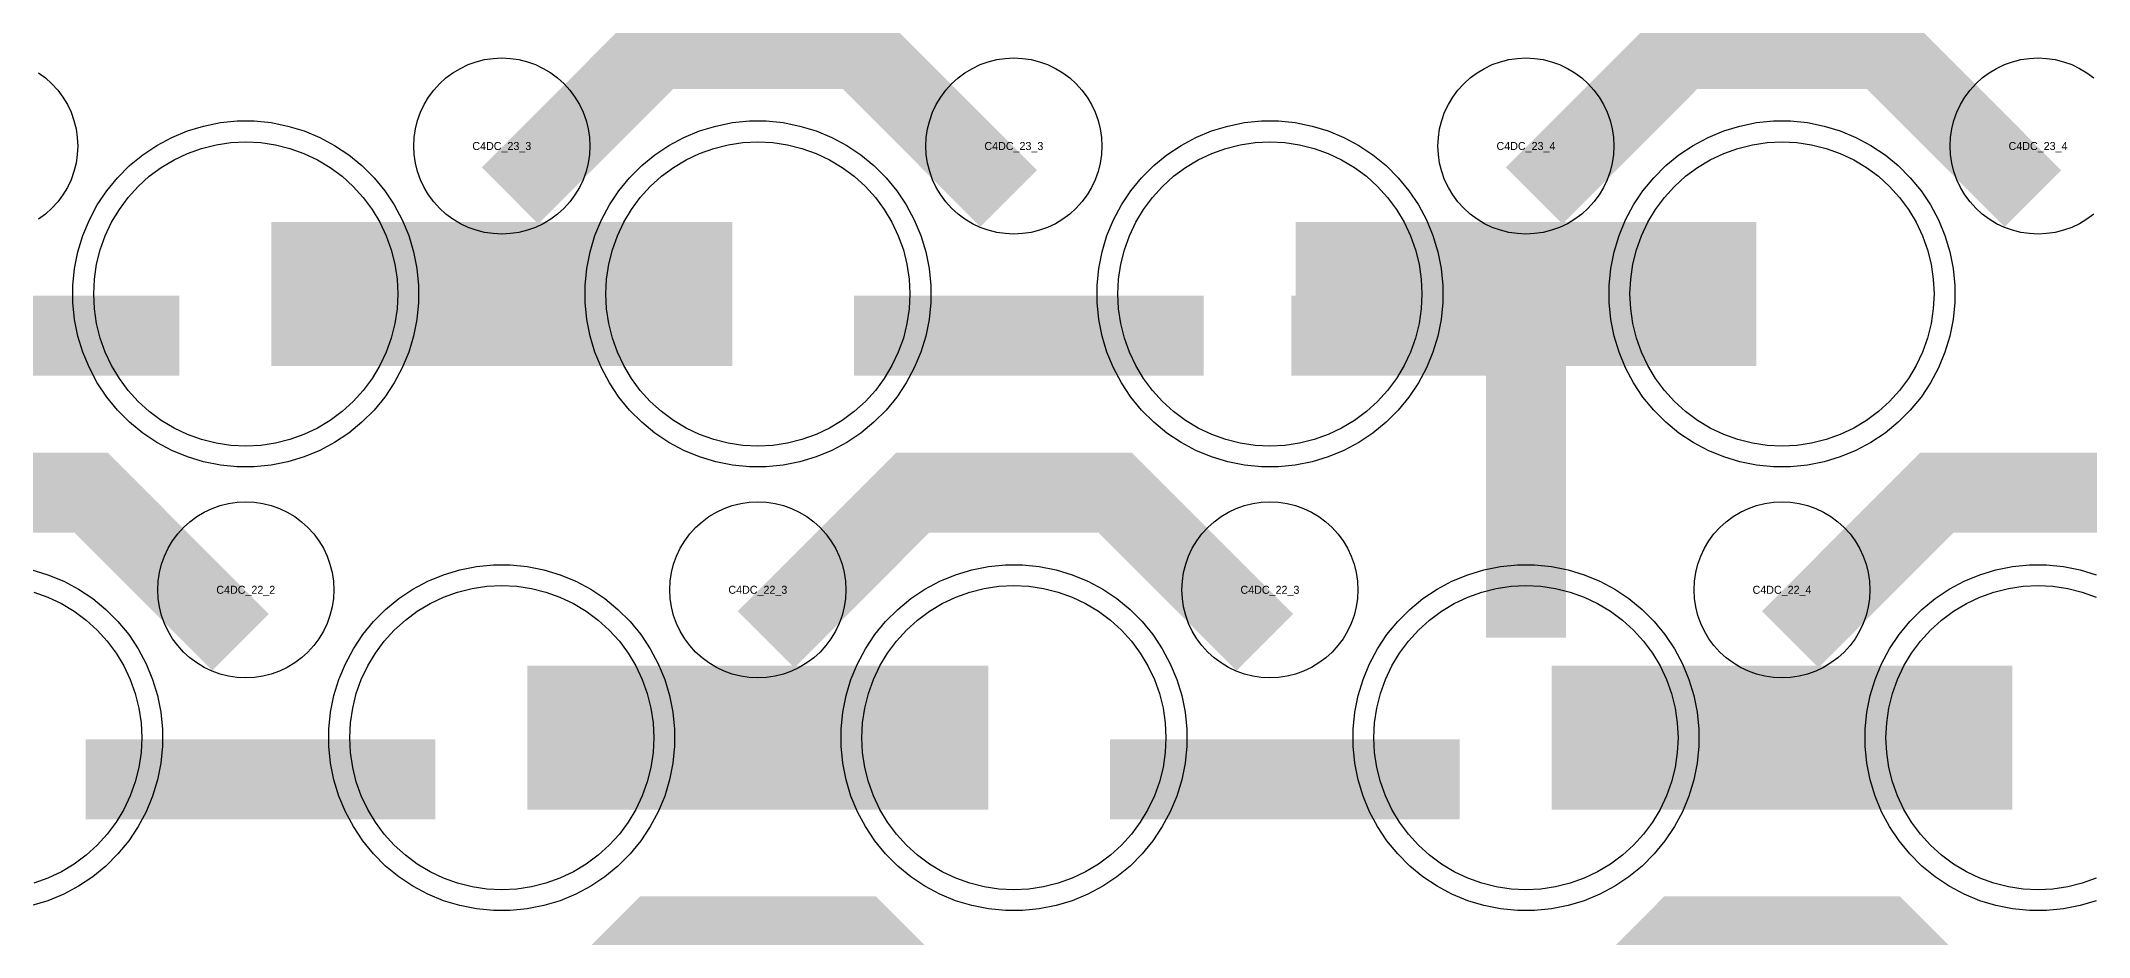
# Model space of a CAD drawing. Extents: x -11880 to 11880, y -14992 to 14992.
# Drawn here: x -11184 to -10544, y -11853 to -11574 of the extents above; entities that cross this region are included whole.
import ezdxf
from ezdxf.enums import TextEntityAlignment as Align

# ---------------------------------------------------------------- set-up
doc = ezdxf.new("R2010")
doc.units = 0
doc.header["$MEASUREMENT"] = 0
for name, color, linetype in [('GDS_775_DT_237', 138, 'CONTINUOUS'), ('RDL1_FS', 34, 'CONTINUOUS'), ('RDL_BS', 160, 'CONTINUOUS')]:
    doc.layers.add(name, color=color, linetype=linetype)

msp = doc.modelspace()

# ---------------------------------------------------------------- linework, layer by layer
at = {"layer": 'RDL1_FS'}
for points in [[(-11120, -11700.099), (-11124.657, -11699.87), (-11129.268, -11699.186), (-11133.791, -11698.054), (-11138.181, -11696.482), (-11142.395, -11694.49), (-11146.395, -11692.092), (-11150.14, -11689.314), (-11153.594, -11686.184), (-11156.724, -11682.73), (-11159.502, -11678.985), (-11161.9, -11674.985), (-11163.892, -11670.771), (-11165.464, -11666.381), (-11166.596, -11661.858), (-11167.28, -11657.247), (-11167.509, -11652.59), (-11167.28, -11647.933), (-11166.596, -11643.322), (-11165.464, -11638.799), (-11163.892, -11634.409), (-11161.9, -11630.195), (-11159.502, -11626.195), (-11156.724, -11622.45), (-11153.594, -11618.996), (-11150.14, -11615.866), (-11146.395, -11613.088), (-11142.395, -11610.69), (-11138.181, -11608.698), (-11133.791, -11607.126), (-11129.268, -11605.994), (-11124.657, -11605.31), (-11120, -11605.081), (-11115.343, -11605.31), (-11110.732, -11605.994), (-11106.209, -11607.126), (-11101.819, -11608.698), (-11097.605, -11610.69), (-11093.605, -11613.088), (-11089.86, -11615.866), (-11086.406, -11618.996), (-11083.276, -11622.45), (-11080.498, -11626.195), (-11078.1, -11630.195), (-11076.108, -11634.409), (-11074.536, -11638.799), (-11073.404, -11643.322), (-11072.72, -11647.933), (-11072.491, -11652.59), (-11072.72, -11657.247), (-11073.404, -11661.858), (-11074.536, -11666.381), (-11076.108, -11670.771), (-11078.1, -11674.985), (-11080.498, -11678.985), (-11083.276, -11682.73), (-11086.406, -11686.184), (-11089.86, -11689.314), (-11093.605, -11692.092), (-11097.605, -11694.49), (-11101.819, -11696.482), (-11106.209, -11698.054), (-11110.732, -11699.186), (-11115.343, -11699.87)], [(-10960, -11700.099), (-10964.657, -11699.87), (-10969.268, -11699.186), (-10973.791, -11698.054), (-10978.181, -11696.482), (-10982.395, -11694.49), (-10986.395, -11692.092), (-10990.14, -11689.314), (-10993.594, -11686.184), (-10996.724, -11682.73), (-10999.502, -11678.985), (-11001.9, -11674.985), (-11003.892, -11670.771), (-11005.464, -11666.381), (-11006.596, -11661.858), (-11007.28, -11657.247), (-11007.509, -11652.59), (-11007.28, -11647.933), (-11006.596, -11643.322), (-11005.464, -11638.799), (-11003.892, -11634.409), (-11001.9, -11630.195), (-10999.502, -11626.195), (-10996.724, -11622.45), (-10993.594, -11618.996), (-10990.14, -11615.866), (-10986.395, -11613.088), (-10982.395, -11610.69), (-10978.181, -11608.698), (-10973.791, -11607.126), (-10969.268, -11605.994), (-10964.657, -11605.31), (-10960, -11605.081), (-10955.343, -11605.31), (-10950.732, -11605.994), (-10946.209, -11607.126), (-10941.819, -11608.698), (-10937.605, -11610.69), (-10933.605, -11613.088), (-10929.86, -11615.866), (-10926.406, -11618.996), (-10923.276, -11622.45), (-10920.498, -11626.195), (-10918.1, -11630.195), (-10916.108, -11634.409), (-10914.536, -11638.799), (-10913.404, -11643.322), (-10912.72, -11647.933), (-10912.491, -11652.59), (-10912.72, -11657.247), (-10913.404, -11661.858), (-10914.536, -11666.381), (-10916.108, -11670.771), (-10918.1, -11674.985), (-10920.498, -11678.985), (-10923.276, -11682.73), (-10926.406, -11686.184), (-10929.86, -11689.314), (-10933.605, -11692.092), (-10937.605, -11694.49), (-10941.819, -11696.482), (-10946.209, -11698.054), (-10950.732, -11699.186), (-10955.343, -11699.87)], [(-10800, -11700.099), (-10804.657, -11699.87), (-10809.268, -11699.186), (-10813.791, -11698.054), (-10818.181, -11696.482), (-10822.395, -11694.49), (-10826.395, -11692.092), (-10830.14, -11689.314), (-10833.594, -11686.184), (-10836.724, -11682.73), (-10839.502, -11678.985), (-10841.9, -11674.985), (-10843.892, -11670.771), (-10845.464, -11666.381), (-10846.596, -11661.858), (-10847.28, -11657.247), (-10847.509, -11652.59), (-10847.28, -11647.933), (-10846.596, -11643.322), (-10845.464, -11638.799), (-10843.892, -11634.409), (-10841.9, -11630.195), (-10839.502, -11626.195), (-10836.724, -11622.45), (-10833.594, -11618.996), (-10830.14, -11615.866), (-10826.395, -11613.088), (-10822.395, -11610.69), (-10818.181, -11608.698), (-10813.791, -11607.126), (-10809.268, -11605.994), (-10804.657, -11605.31), (-10800, -11605.081), (-10795.343, -11605.31), (-10790.732, -11605.994), (-10786.209, -11607.126), (-10781.819, -11608.698), (-10777.605, -11610.69), (-10773.605, -11613.088), (-10769.86, -11615.866), (-10766.406, -11618.996), (-10763.276, -11622.45), (-10760.498, -11626.195), (-10758.1, -11630.195), (-10756.108, -11634.409), (-10754.536, -11638.799), (-10753.404, -11643.322), (-10752.72, -11647.933), (-10752.491, -11652.59), (-10752.72, -11657.247), (-10753.404, -11661.858), (-10754.536, -11666.381), (-10756.108, -11670.771), (-10758.1, -11674.985), (-10760.498, -11678.985), (-10763.276, -11682.73), (-10766.406, -11686.184), (-10769.86, -11689.314), (-10773.605, -11692.092), (-10777.605, -11694.49), (-10781.819, -11696.482), (-10786.209, -11698.054), (-10790.732, -11699.186), (-10795.343, -11699.87)], [(-10640, -11700.099), (-10644.657, -11699.87), (-10649.268, -11699.186), (-10653.791, -11698.054), (-10658.181, -11696.482), (-10662.395, -11694.49), (-10666.395, -11692.092), (-10670.14, -11689.314), (-10673.594, -11686.184), (-10676.724, -11682.73), (-10679.502, -11678.985), (-10681.9, -11674.985), (-10683.892, -11670.771), (-10685.464, -11666.381), (-10686.596, -11661.858), (-10687.28, -11657.247), (-10687.509, -11652.59), (-10687.28, -11647.933), (-10686.596, -11643.322), (-10685.464, -11638.799), (-10683.892, -11634.409), (-10681.9, -11630.195), (-10679.502, -11626.195), (-10676.724, -11622.45), (-10673.594, -11618.996), (-10670.14, -11615.866), (-10666.395, -11613.088), (-10662.395, -11610.69), (-10658.181, -11608.698), (-10653.791, -11607.126), (-10649.268, -11605.994), (-10644.657, -11605.31), (-10640, -11605.081), (-10635.343, -11605.31), (-10630.732, -11605.994), (-10626.209, -11607.126), (-10621.819, -11608.698), (-10617.605, -11610.69), (-10613.605, -11613.088), (-10609.86, -11615.866), (-10606.406, -11618.996), (-10603.276, -11622.45), (-10600.498, -11626.195), (-10598.1, -11630.195), (-10596.108, -11634.409), (-10594.536, -11638.799), (-10593.404, -11643.322), (-10592.72, -11647.933), (-10592.491, -11652.59), (-10592.72, -11657.247), (-10593.404, -11661.858), (-10594.536, -11666.381), (-10596.108, -11670.771), (-10598.1, -11674.985), (-10600.498, -11678.985), (-10603.276, -11682.73), (-10606.406, -11686.184), (-10609.86, -11689.314), (-10613.605, -11692.092), (-10617.605, -11694.49), (-10621.819, -11696.482), (-10626.209, -11698.054), (-10630.732, -11699.186), (-10635.343, -11699.87)], [(-11040, -11838.664), (-11044.657, -11838.435), (-11049.268, -11837.751), (-11053.791, -11836.619), (-11058.181, -11835.047), (-11062.395, -11833.055), (-11066.395, -11830.657), (-11070.14, -11827.879), (-11073.594, -11824.749), (-11076.724, -11821.295), (-11079.502, -11817.55), (-11081.9, -11813.55), (-11083.892, -11809.336), (-11085.464, -11804.946), (-11086.596, -11800.423), (-11087.28, -11795.812), (-11087.509, -11791.155), (-11087.28, -11786.498), (-11086.596, -11781.887), (-11085.464, -11777.364), (-11083.892, -11772.974), (-11081.9, -11768.76), (-11079.502, -11764.76), (-11076.724, -11761.015), (-11073.594, -11757.561), (-11070.14, -11754.431), (-11066.395, -11751.653), (-11062.395, -11749.255), (-11058.181, -11747.263), (-11053.791, -11745.691), (-11049.268, -11744.559), (-11044.657, -11743.875), (-11040, -11743.646), (-11035.343, -11743.875), (-11030.732, -11744.559), (-11026.209, -11745.691), (-11021.819, -11747.263), (-11017.605, -11749.255), (-11013.605, -11751.653), (-11009.86, -11754.431), (-11006.406, -11757.561), (-11003.276, -11761.015), (-11000.498, -11764.76), (-10998.1, -11768.76), (-10996.108, -11772.974), (-10994.536, -11777.364), (-10993.404, -11781.887), (-10992.72, -11786.498), (-10992.491, -11791.155), (-10992.72, -11795.812), (-10993.404, -11800.423), (-10994.536, -11804.946), (-10996.108, -11809.336), (-10998.1, -11813.55), (-11000.498, -11817.55), (-11003.276, -11821.295), (-11006.406, -11824.749), (-11009.86, -11827.879), (-11013.605, -11830.657), (-11017.605, -11833.055), (-11021.819, -11835.047), (-11026.209, -11836.619), (-11030.732, -11837.751), (-11035.343, -11838.435)], [(-10880, -11838.664), (-10884.657, -11838.435), (-10889.268, -11837.751), (-10893.791, -11836.619), (-10898.181, -11835.047), (-10902.395, -11833.055), (-10906.395, -11830.657), (-10910.14, -11827.879), (-10913.594, -11824.749), (-10916.724, -11821.295), (-10919.502, -11817.55), (-10921.9, -11813.55), (-10923.892, -11809.336), (-10925.464, -11804.946), (-10926.596, -11800.423), (-10927.28, -11795.812), (-10927.509, -11791.155), (-10927.28, -11786.498), (-10926.596, -11781.887), (-10925.464, -11777.364), (-10923.892, -11772.974), (-10921.9, -11768.76), (-10919.502, -11764.76), (-10916.724, -11761.015), (-10913.594, -11757.561), (-10910.14, -11754.431), (-10906.395, -11751.653), (-10902.395, -11749.255), (-10898.181, -11747.263), (-10893.791, -11745.691), (-10889.268, -11744.559), (-10884.657, -11743.875), (-10880, -11743.646), (-10875.343, -11743.875), (-10870.732, -11744.559), (-10866.209, -11745.691), (-10861.819, -11747.263), (-10857.605, -11749.255), (-10853.605, -11751.653), (-10849.86, -11754.431), (-10846.406, -11757.561), (-10843.276, -11761.015), (-10840.498, -11764.76), (-10838.1, -11768.76), (-10836.108, -11772.974), (-10834.536, -11777.364), (-10833.404, -11781.887), (-10832.72, -11786.498), (-10832.491, -11791.155), (-10832.72, -11795.812), (-10833.404, -11800.423), (-10834.536, -11804.946), (-10836.108, -11809.336), (-10838.1, -11813.55), (-10840.498, -11817.55), (-10843.276, -11821.295), (-10846.406, -11824.749), (-10849.86, -11827.879), (-10853.605, -11830.657), (-10857.605, -11833.055), (-10861.819, -11835.047), (-10866.209, -11836.619), (-10870.732, -11837.751), (-10875.343, -11838.435)], [(-10720, -11838.664), (-10724.657, -11838.435), (-10729.268, -11837.751), (-10733.791, -11836.619), (-10738.181, -11835.047), (-10742.395, -11833.055), (-10746.395, -11830.657), (-10750.14, -11827.879), (-10753.594, -11824.749), (-10756.724, -11821.295), (-10759.502, -11817.55), (-10761.9, -11813.55), (-10763.892, -11809.336), (-10765.464, -11804.946), (-10766.596, -11800.423), (-10767.28, -11795.812), (-10767.509, -11791.155), (-10767.28, -11786.498), (-10766.596, -11781.887), (-10765.464, -11777.364), (-10763.892, -11772.974), (-10761.9, -11768.76), (-10759.502, -11764.76), (-10756.724, -11761.015), (-10753.594, -11757.561), (-10750.14, -11754.431), (-10746.395, -11751.653), (-10742.395, -11749.255), (-10738.181, -11747.263), (-10733.791, -11745.691), (-10729.268, -11744.559), (-10724.657, -11743.875), (-10720, -11743.646), (-10715.343, -11743.875), (-10710.732, -11744.559), (-10706.209, -11745.691), (-10701.819, -11747.263), (-10697.605, -11749.255), (-10693.605, -11751.653), (-10689.86, -11754.431), (-10686.406, -11757.561), (-10683.276, -11761.015), (-10680.498, -11764.76), (-10678.1, -11768.76), (-10676.108, -11772.974), (-10674.536, -11777.364), (-10673.404, -11781.887), (-10672.72, -11786.498), (-10672.491, -11791.155), (-10672.72, -11795.812), (-10673.404, -11800.423), (-10674.536, -11804.946), (-10676.108, -11809.336), (-10678.1, -11813.55), (-10680.498, -11817.55), (-10683.276, -11821.295), (-10686.406, -11824.749), (-10689.86, -11827.879), (-10693.605, -11830.657), (-10697.605, -11833.055), (-10701.819, -11835.047), (-10706.209, -11836.619), (-10710.732, -11837.751), (-10715.343, -11838.435)]]:
    msp.add_lwpolyline(points, close=True, dxfattribs=at)
for points in [[(-11111.998, -11652.59, 45, 45, 0), (-11039.998, -11652.59, 45, 45, 0)], [(-11039.998, -11652.59, 45, 45, 0), (-10967.998, -11652.59, 45, 45, 0)], [(-10791.998, -11652.59, 45, 45, 0), (-10719.998, -11652.59, 45, 45, 0)], [(-10719.998, -11652.59, 45, 45, 0), (-10647.998, -11652.59, 45, 45, 0)], [(-11031.998, -11791.155, 45, 45, 0), (-10959.998, -11791.155, 45, 45, 0)], [(-10959.998, -11791.155, 45, 45, 0), (-10887.998, -11791.155, 45, 45, 0)], [(-10711.998, -11791.155, 45, 45, 0), (-10639.998, -11791.155, 45, 45, 0)], [(-10639.998, -11791.155, 45, 45, 0), (-10567.998, -11791.155, 45, 45, 0)]]:
    msp.add_lwpolyline(points, format="xyseb", dxfattribs=at)
for points in [[(-11186.209, -11745.691), (-11181.819, -11747.263), (-11177.605, -11749.255), (-11173.605, -11751.653), (-11169.86, -11754.431), (-11166.406, -11757.561), (-11163.276, -11761.015), (-11160.498, -11764.76), (-11158.1, -11768.76), (-11156.108, -11772.974), (-11154.536, -11777.364), (-11153.404, -11781.887), (-11152.72, -11786.498), (-11152.491, -11791.155), (-11152.72, -11795.812), (-11153.404, -11800.423), (-11154.536, -11804.946), (-11156.108, -11809.336), (-11158.1, -11813.55), (-11160.498, -11817.55), (-11163.276, -11821.295), (-11166.406, -11824.749), (-11169.86, -11827.879), (-11173.605, -11830.657), (-11177.605, -11833.055), (-11181.819, -11835.047), (-11186.209, -11836.619)], [(-10541.819, -11835.047), (-10546.209, -11836.619), (-10550.732, -11837.751), (-10555.343, -11838.435), (-10560, -11838.664), (-10564.657, -11838.435), (-10569.268, -11837.751), (-10573.791, -11836.619), (-10578.181, -11835.047), (-10582.395, -11833.055), (-10586.395, -11830.657), (-10590.14, -11827.879), (-10593.594, -11824.749), (-10596.724, -11821.295), (-10599.502, -11817.55), (-10601.9, -11813.55), (-10603.892, -11809.336), (-10605.464, -11804.946), (-10606.596, -11800.423), (-10607.28, -11795.812), (-10607.509, -11791.155), (-10607.28, -11786.498), (-10606.596, -11781.887), (-10605.464, -11777.364), (-10603.892, -11772.974), (-10601.9, -11768.76), (-10599.502, -11764.76), (-10596.724, -11761.015), (-10593.594, -11757.561), (-10590.14, -11754.431), (-10586.395, -11751.653), (-10582.395, -11749.255), (-10578.181, -11747.263), (-10573.791, -11745.691), (-10569.268, -11744.559), (-10564.657, -11743.875), (-10560, -11743.646), (-10555.343, -11743.875), (-10550.732, -11744.559), (-10546.209, -11745.691), (-10541.819, -11747.263)]]:
    msp.add_lwpolyline(points, dxfattribs=at)
at = {"layer": 'RDL_BS'}
for points in [[(-11037.438, -11621.904, 25, 25, 0), (-10991.623, -11576.089, 25, 25, 0), (-10958.07, -11576.089, 25, 25, 0)], [(-10881.599, -11622.803, 25, 25, 0), (-10928.313, -11576.089, 25, 25, 0), (-10958.071, -11576.089, 25, 25, 0)], [(-10717.438, -11621.904, 25, 25, 0), (-10671.623, -11576.089, 25, 25, 0), (-10638.07, -11576.089, 25, 25, 0)], [(-10561.599, -11622.803, 25, 25, 0), (-10608.313, -11576.089, 25, 25, 0), (-10638.071, -11576.089, 25, 25, 0)], [(-10720, -11759.87, 25, 25, 0), (-10720, -11653.093, 25, 25, 0)], [(-10720, -11759.87, 25, 25, 0), (-10720, -11653.093, 25, 25, 0)], [(-11249.984, -11665.603, 25, 25, 0), (-11140.719, -11665.603, 25, 25, 0)], [(-10929.984, -11665.603, 25, 25, 0), (-10820.719, -11665.603, 25, 25, 0)], [(-10707.5, -11665.593, 25, 25, 0), (-10793.333, -11665.593, 25, 25, 0)], [(-10707.5, -11665.593, 25, 25, 0), (-10772.167, -11665.593, 25, 25, 0)], [(-11121.599, -11761.368, 25, 25, 0), (-11168.313, -11714.654, 25, 25, 0), (-11198.071, -11714.654, 25, 25, 0)], [(-10957.438, -11760.469, 25, 25, 0), (-10911.623, -11714.654, 25, 25, 0), (-10878.07, -11714.654, 25, 25, 0)], [(-10801.599, -11761.368, 25, 25, 0), (-10848.313, -11714.654, 25, 25, 0), (-10878.071, -11714.654, 25, 25, 0)], [(-10637.438, -11760.469, 25, 25, 0), (-10591.623, -11714.654, 25, 25, 0), (-10558.07, -11714.654, 25, 25, 0)], [(-10481.599, -11761.368, 25, 25, 0), (-10528.313, -11714.654, 25, 25, 0), (-10558.071, -11714.654, 25, 25, 0)], [(-11169.984, -11804.168, 25, 25, 0), (-11060.719, -11804.168, 25, 25, 0)], [(-10849.984, -11804.168, 25, 25, 0), (-10740.719, -11804.168, 25, 25, 0)], [(-11037.438, -11899.034, 25, 25, 0), (-10991.623, -11853.219, 25, 25, 0), (-10958.07, -11853.219, 25, 25, 0)], [(-10881.599, -11899.933, 25, 25, 0), (-10928.313, -11853.219, 25, 25, 0), (-10958.071, -11853.219, 25, 25, 0)], [(-10717.438, -11899.034, 25, 25, 0), (-10671.623, -11853.219, 25, 25, 0), (-10638.07, -11853.219, 25, 25, 0)], [(-10561.599, -11899.933, 25, 25, 0), (-10608.313, -11853.219, 25, 25, 0), (-10638.071, -11853.219, 25, 25, 0)]]:
    msp.add_lwpolyline(points, format="xyseb", dxfattribs=at)
for points in [[(-11040, -11633.896), (-11042.693, -11633.764), (-11045.365, -11633.368), (-11047.984, -11632.711), (-11050.519, -11631.804), (-11052.956, -11630.652), (-11055.28, -11629.259), (-11057.443, -11627.656), (-11059.442, -11625.844), (-11061.254, -11623.845), (-11062.857, -11621.682), (-11064.25, -11619.358), (-11065.402, -11616.921), (-11066.309, -11614.386), (-11066.966, -11611.767), (-11067.362, -11609.095), (-11067.494, -11606.402), (-11067.362, -11603.709), (-11066.966, -11601.037), (-11066.309, -11598.418), (-11065.402, -11595.883), (-11064.25, -11593.446), (-11062.857, -11591.122), (-11061.254, -11588.959), (-11059.442, -11586.96), (-11057.443, -11585.148), (-11055.28, -11583.545), (-11052.956, -11582.152), (-11050.519, -11581), (-11047.984, -11580.093), (-11045.365, -11579.436), (-11042.693, -11579.04), (-11040, -11578.908), (-11037.307, -11579.04), (-11034.635, -11579.436), (-11032.016, -11580.093), (-11029.481, -11581), (-11027.044, -11582.152), (-11024.72, -11583.545), (-11022.557, -11585.148), (-11020.558, -11586.96), (-11018.746, -11588.959), (-11017.143, -11591.122), (-11015.75, -11593.446), (-11014.598, -11595.883), (-11013.691, -11598.418), (-11013.034, -11601.037), (-11012.638, -11603.709), (-11012.506, -11606.402), (-11012.638, -11609.095), (-11013.034, -11611.767), (-11013.691, -11614.386), (-11014.598, -11616.921), (-11015.75, -11619.358), (-11017.143, -11621.682), (-11018.746, -11623.845), (-11020.558, -11625.844), (-11022.557, -11627.656), (-11024.72, -11629.259), (-11027.044, -11630.652), (-11029.481, -11631.804), (-11032.016, -11632.711), (-11034.635, -11633.368), (-11037.307, -11633.764)], [(-10880, -11633.896), (-10882.693, -11633.764), (-10885.365, -11633.368), (-10887.984, -11632.711), (-10890.519, -11631.804), (-10892.956, -11630.652), (-10895.28, -11629.259), (-10897.443, -11627.656), (-10899.442, -11625.844), (-10901.254, -11623.845), (-10902.857, -11621.682), (-10904.25, -11619.358), (-10905.402, -11616.921), (-10906.309, -11614.386), (-10906.966, -11611.767), (-10907.362, -11609.095), (-10907.494, -11606.402), (-10907.362, -11603.709), (-10906.966, -11601.037), (-10906.309, -11598.418), (-10905.402, -11595.883), (-10904.25, -11593.446), (-10902.857, -11591.122), (-10901.254, -11588.959), (-10899.442, -11586.96), (-10897.443, -11585.148), (-10895.28, -11583.545), (-10892.956, -11582.152), (-10890.519, -11581), (-10887.984, -11580.093), (-10885.365, -11579.436), (-10882.693, -11579.04), (-10880, -11578.908), (-10877.307, -11579.04), (-10874.635, -11579.436), (-10872.016, -11580.093), (-10869.481, -11581), (-10867.044, -11582.152), (-10864.72, -11583.545), (-10862.557, -11585.148), (-10860.558, -11586.96), (-10858.746, -11588.959), (-10857.143, -11591.122), (-10855.75, -11593.446), (-10854.598, -11595.883), (-10853.691, -11598.418), (-10853.034, -11601.037), (-10852.638, -11603.709), (-10852.506, -11606.402), (-10852.638, -11609.095), (-10853.034, -11611.767), (-10853.691, -11614.386), (-10854.598, -11616.921), (-10855.75, -11619.358), (-10857.143, -11621.682), (-10858.746, -11623.845), (-10860.558, -11625.844), (-10862.557, -11627.656), (-10864.72, -11629.259), (-10867.044, -11630.652), (-10869.481, -11631.804), (-10872.016, -11632.711), (-10874.635, -11633.368), (-10877.307, -11633.764)], [(-10720, -11633.896), (-10722.693, -11633.764), (-10725.365, -11633.368), (-10727.984, -11632.711), (-10730.519, -11631.804), (-10732.956, -11630.652), (-10735.28, -11629.259), (-10737.443, -11627.656), (-10739.442, -11625.844), (-10741.254, -11623.845), (-10742.857, -11621.682), (-10744.25, -11619.358), (-10745.402, -11616.921), (-10746.309, -11614.386), (-10746.966, -11611.767), (-10747.362, -11609.095), (-10747.494, -11606.402), (-10747.362, -11603.709), (-10746.966, -11601.037), (-10746.309, -11598.418), (-10745.402, -11595.883), (-10744.25, -11593.446), (-10742.857, -11591.122), (-10741.254, -11588.959), (-10739.442, -11586.96), (-10737.443, -11585.148), (-10735.28, -11583.545), (-10732.956, -11582.152), (-10730.519, -11581), (-10727.984, -11580.093), (-10725.365, -11579.436), (-10722.693, -11579.04), (-10720, -11578.908), (-10717.307, -11579.04), (-10714.635, -11579.436), (-10712.016, -11580.093), (-10709.481, -11581), (-10707.044, -11582.152), (-10704.72, -11583.545), (-10702.557, -11585.148), (-10700.558, -11586.96), (-10698.746, -11588.959), (-10697.143, -11591.122), (-10695.75, -11593.446), (-10694.598, -11595.883), (-10693.691, -11598.418), (-10693.034, -11601.037), (-10692.638, -11603.709), (-10692.506, -11606.402), (-10692.638, -11609.095), (-10693.034, -11611.767), (-10693.691, -11614.386), (-10694.598, -11616.921), (-10695.75, -11619.358), (-10697.143, -11621.682), (-10698.746, -11623.845), (-10700.558, -11625.844), (-10702.557, -11627.656), (-10704.72, -11629.259), (-10707.044, -11630.652), (-10709.481, -11631.804), (-10712.016, -11632.711), (-10714.635, -11633.368), (-10717.307, -11633.764)], [(-11122.644, -11706.59), (-11127.938, -11706.073), (-11133.165, -11705.027), (-11138.205, -11703.496), (-11143.115, -11701.465), (-11147.777, -11698.973), (-11152.191, -11696.026), (-11156.292, -11692.664), (-11160.074, -11688.882), (-11163.436, -11684.781), (-11166.383, -11680.367), (-11168.875, -11675.705), (-11170.906, -11670.795), (-11172.437, -11665.755), (-11173.483, -11660.528), (-11174, -11655.234), (-11174, -11649.946), (-11173.483, -11644.652), (-11172.437, -11639.425), (-11170.906, -11634.385), (-11168.875, -11629.475), (-11166.383, -11624.813), (-11163.436, -11620.399), (-11160.074, -11616.298), (-11156.292, -11612.516), (-11152.191, -11609.154), (-11147.777, -11606.207), (-11143.115, -11603.715), (-11138.205, -11601.684), (-11133.165, -11600.153), (-11127.938, -11599.107), (-11122.644, -11598.59), (-11117.356, -11598.59), (-11112.062, -11599.107), (-11106.835, -11600.153), (-11101.795, -11601.684), (-11096.885, -11603.715), (-11092.223, -11606.207), (-11087.809, -11609.154), (-11083.708, -11612.516), (-11079.926, -11616.298), (-11076.564, -11620.399), (-11073.617, -11624.813), (-11071.125, -11629.475), (-11069.094, -11634.385), (-11067.563, -11639.425), (-11066.517, -11644.652), (-11066, -11649.946), (-11066, -11655.234), (-11066.517, -11660.528), (-11067.563, -11665.755), (-11069.094, -11670.795), (-11071.125, -11675.705), (-11073.617, -11680.367), (-11076.564, -11684.781), (-11079.926, -11688.882), (-11083.708, -11692.664), (-11087.809, -11696.026), (-11092.223, -11698.973), (-11096.885, -11701.465), (-11101.795, -11703.496), (-11106.835, -11705.027), (-11112.062, -11706.073), (-11117.356, -11706.59)], [(-10962.644, -11706.59), (-10967.938, -11706.073), (-10973.165, -11705.027), (-10978.205, -11703.496), (-10983.115, -11701.465), (-10987.777, -11698.973), (-10992.191, -11696.026), (-10996.292, -11692.664), (-11000.074, -11688.882), (-11003.436, -11684.781), (-11006.383, -11680.367), (-11008.875, -11675.705), (-11010.906, -11670.795), (-11012.437, -11665.755), (-11013.483, -11660.528), (-11014, -11655.234), (-11014, -11649.946), (-11013.483, -11644.652), (-11012.437, -11639.425), (-11010.906, -11634.385), (-11008.875, -11629.475), (-11006.383, -11624.813), (-11003.436, -11620.399), (-11000.074, -11616.298), (-10996.292, -11612.516), (-10992.191, -11609.154), (-10987.777, -11606.207), (-10983.115, -11603.715), (-10978.205, -11601.684), (-10973.165, -11600.153), (-10967.938, -11599.107), (-10962.644, -11598.59), (-10957.356, -11598.59), (-10952.062, -11599.107), (-10946.835, -11600.153), (-10941.795, -11601.684), (-10936.885, -11603.715), (-10932.223, -11606.207), (-10927.809, -11609.154), (-10923.708, -11612.516), (-10919.926, -11616.298), (-10916.564, -11620.399), (-10913.617, -11624.813), (-10911.125, -11629.475), (-10909.094, -11634.385), (-10907.563, -11639.425), (-10906.517, -11644.652), (-10906, -11649.946), (-10906, -11655.234), (-10906.517, -11660.528), (-10907.563, -11665.755), (-10909.094, -11670.795), (-10911.125, -11675.705), (-10913.617, -11680.367), (-10916.564, -11684.781), (-10919.926, -11688.882), (-10923.708, -11692.664), (-10927.809, -11696.026), (-10932.223, -11698.973), (-10936.885, -11701.465), (-10941.795, -11703.496), (-10946.835, -11705.027), (-10952.062, -11706.073), (-10957.356, -11706.59)], [(-10802.644, -11706.59), (-10807.938, -11706.073), (-10813.165, -11705.027), (-10818.205, -11703.496), (-10823.115, -11701.465), (-10827.777, -11698.973), (-10832.191, -11696.026), (-10836.292, -11692.664), (-10840.074, -11688.882), (-10843.436, -11684.781), (-10846.383, -11680.367), (-10848.875, -11675.705), (-10850.906, -11670.795), (-10852.437, -11665.755), (-10853.483, -11660.528), (-10854, -11655.234), (-10854, -11649.946), (-10853.483, -11644.652), (-10852.437, -11639.425), (-10850.906, -11634.385), (-10848.875, -11629.475), (-10846.383, -11624.813), (-10843.436, -11620.399), (-10840.074, -11616.298), (-10836.292, -11612.516), (-10832.191, -11609.154), (-10827.777, -11606.207), (-10823.115, -11603.715), (-10818.205, -11601.684), (-10813.165, -11600.153), (-10807.938, -11599.107), (-10802.644, -11598.59), (-10797.356, -11598.59), (-10792.062, -11599.107), (-10786.835, -11600.153), (-10781.795, -11601.684), (-10776.885, -11603.715), (-10772.223, -11606.207), (-10767.809, -11609.154), (-10763.708, -11612.516), (-10759.926, -11616.298), (-10756.564, -11620.399), (-10753.617, -11624.813), (-10751.125, -11629.475), (-10749.094, -11634.385), (-10747.563, -11639.425), (-10746.517, -11644.652), (-10746, -11649.946), (-10746, -11655.234), (-10746.517, -11660.528), (-10747.563, -11665.755), (-10749.094, -11670.795), (-10751.125, -11675.705), (-10753.617, -11680.367), (-10756.564, -11684.781), (-10759.926, -11688.882), (-10763.708, -11692.664), (-10767.809, -11696.026), (-10772.223, -11698.973), (-10776.885, -11701.465), (-10781.795, -11703.496), (-10786.835, -11705.027), (-10792.062, -11706.073), (-10797.356, -11706.59)], [(-10642.644, -11706.59), (-10647.938, -11706.073), (-10653.165, -11705.027), (-10658.205, -11703.496), (-10663.115, -11701.465), (-10667.777, -11698.973), (-10672.191, -11696.026), (-10676.292, -11692.664), (-10680.074, -11688.882), (-10683.436, -11684.781), (-10686.383, -11680.367), (-10688.875, -11675.705), (-10690.906, -11670.795), (-10692.437, -11665.755), (-10693.483, -11660.528), (-10694, -11655.234), (-10694, -11649.946), (-10693.483, -11644.652), (-10692.437, -11639.425), (-10690.906, -11634.385), (-10688.875, -11629.475), (-10686.383, -11624.813), (-10683.436, -11620.399), (-10680.074, -11616.298), (-10676.292, -11612.516), (-10672.191, -11609.154), (-10667.777, -11606.207), (-10663.115, -11603.715), (-10658.205, -11601.684), (-10653.165, -11600.153), (-10647.938, -11599.107), (-10642.644, -11598.59), (-10637.356, -11598.59), (-10632.062, -11599.107), (-10626.835, -11600.153), (-10621.795, -11601.684), (-10616.885, -11603.715), (-10612.223, -11606.207), (-10607.809, -11609.154), (-10603.708, -11612.516), (-10599.926, -11616.298), (-10596.564, -11620.399), (-10593.617, -11624.813), (-10591.125, -11629.475), (-10589.094, -11634.385), (-10587.563, -11639.425), (-10586.517, -11644.652), (-10586, -11649.946), (-10586, -11655.234), (-10586.517, -11660.528), (-10587.563, -11665.755), (-10589.094, -11670.795), (-10591.125, -11675.705), (-10593.617, -11680.367), (-10596.564, -11684.781), (-10599.926, -11688.882), (-10603.708, -11692.664), (-10607.809, -11696.026), (-10612.223, -11698.973), (-10616.885, -11701.465), (-10621.795, -11703.496), (-10626.835, -11705.027), (-10632.062, -11706.073), (-10637.356, -11706.59)], [(-11120, -11772.461), (-11122.693, -11772.329), (-11125.365, -11771.933), (-11127.984, -11771.276), (-11130.519, -11770.369), (-11132.956, -11769.217), (-11135.28, -11767.824), (-11137.443, -11766.221), (-11139.442, -11764.409), (-11141.254, -11762.41), (-11142.857, -11760.247), (-11144.25, -11757.923), (-11145.402, -11755.486), (-11146.309, -11752.951), (-11146.966, -11750.332), (-11147.362, -11747.66), (-11147.494, -11744.967), (-11147.362, -11742.274), (-11146.966, -11739.602), (-11146.309, -11736.983), (-11145.402, -11734.448), (-11144.25, -11732.011), (-11142.857, -11729.687), (-11141.254, -11727.524), (-11139.442, -11725.525), (-11137.443, -11723.713), (-11135.28, -11722.11), (-11132.956, -11720.717), (-11130.519, -11719.565), (-11127.984, -11718.658), (-11125.365, -11718.001), (-11122.693, -11717.605), (-11120, -11717.473), (-11117.307, -11717.605), (-11114.635, -11718.001), (-11112.016, -11718.658), (-11109.481, -11719.565), (-11107.044, -11720.717), (-11104.72, -11722.11), (-11102.557, -11723.713), (-11100.558, -11725.525), (-11098.746, -11727.524), (-11097.143, -11729.687), (-11095.75, -11732.011), (-11094.598, -11734.448), (-11093.691, -11736.983), (-11093.034, -11739.602), (-11092.638, -11742.274), (-11092.506, -11744.967), (-11092.638, -11747.66), (-11093.034, -11750.332), (-11093.691, -11752.951), (-11094.598, -11755.486), (-11095.75, -11757.923), (-11097.143, -11760.247), (-11098.746, -11762.41), (-11100.558, -11764.409), (-11102.557, -11766.221), (-11104.72, -11767.824), (-11107.044, -11769.217), (-11109.481, -11770.369), (-11112.016, -11771.276), (-11114.635, -11771.933), (-11117.307, -11772.329)], [(-10960, -11772.461), (-10962.693, -11772.329), (-10965.365, -11771.933), (-10967.984, -11771.276), (-10970.519, -11770.369), (-10972.956, -11769.217), (-10975.28, -11767.824), (-10977.443, -11766.221), (-10979.442, -11764.409), (-10981.254, -11762.41), (-10982.857, -11760.247), (-10984.25, -11757.923), (-10985.402, -11755.486), (-10986.309, -11752.951), (-10986.966, -11750.332), (-10987.362, -11747.66), (-10987.494, -11744.967), (-10987.362, -11742.274), (-10986.966, -11739.602), (-10986.309, -11736.983), (-10985.402, -11734.448), (-10984.25, -11732.011), (-10982.857, -11729.687), (-10981.254, -11727.524), (-10979.442, -11725.525), (-10977.443, -11723.713), (-10975.28, -11722.11), (-10972.956, -11720.717), (-10970.519, -11719.565), (-10967.984, -11718.658), (-10965.365, -11718.001), (-10962.693, -11717.605), (-10960, -11717.473), (-10957.307, -11717.605), (-10954.635, -11718.001), (-10952.016, -11718.658), (-10949.481, -11719.565), (-10947.044, -11720.717), (-10944.72, -11722.11), (-10942.557, -11723.713), (-10940.558, -11725.525), (-10938.746, -11727.524), (-10937.143, -11729.687), (-10935.75, -11732.011), (-10934.598, -11734.448), (-10933.691, -11736.983), (-10933.034, -11739.602), (-10932.638, -11742.274), (-10932.506, -11744.967), (-10932.638, -11747.66), (-10933.034, -11750.332), (-10933.691, -11752.951), (-10934.598, -11755.486), (-10935.75, -11757.923), (-10937.143, -11760.247), (-10938.746, -11762.41), (-10940.558, -11764.409), (-10942.557, -11766.221), (-10944.72, -11767.824), (-10947.044, -11769.217), (-10949.481, -11770.369), (-10952.016, -11771.276), (-10954.635, -11771.933), (-10957.307, -11772.329)], [(-10800, -11772.461), (-10802.693, -11772.329), (-10805.365, -11771.933), (-10807.984, -11771.276), (-10810.519, -11770.369), (-10812.956, -11769.217), (-10815.28, -11767.824), (-10817.443, -11766.221), (-10819.442, -11764.409), (-10821.254, -11762.41), (-10822.857, -11760.247), (-10824.25, -11757.923), (-10825.402, -11755.486), (-10826.309, -11752.951), (-10826.966, -11750.332), (-10827.362, -11747.66), (-10827.494, -11744.967), (-10827.362, -11742.274), (-10826.966, -11739.602), (-10826.309, -11736.983), (-10825.402, -11734.448), (-10824.25, -11732.011), (-10822.857, -11729.687), (-10821.254, -11727.524), (-10819.442, -11725.525), (-10817.443, -11723.713), (-10815.28, -11722.11), (-10812.956, -11720.717), (-10810.519, -11719.565), (-10807.984, -11718.658), (-10805.365, -11718.001), (-10802.693, -11717.605), (-10800, -11717.473), (-10797.307, -11717.605), (-10794.635, -11718.001), (-10792.016, -11718.658), (-10789.481, -11719.565), (-10787.044, -11720.717), (-10784.72, -11722.11), (-10782.557, -11723.713), (-10780.558, -11725.525), (-10778.746, -11727.524), (-10777.143, -11729.687), (-10775.75, -11732.011), (-10774.598, -11734.448), (-10773.691, -11736.983), (-10773.034, -11739.602), (-10772.638, -11742.274), (-10772.506, -11744.967), (-10772.638, -11747.66), (-10773.034, -11750.332), (-10773.691, -11752.951), (-10774.598, -11755.486), (-10775.75, -11757.923), (-10777.143, -11760.247), (-10778.746, -11762.41), (-10780.558, -11764.409), (-10782.557, -11766.221), (-10784.72, -11767.824), (-10787.044, -11769.217), (-10789.481, -11770.369), (-10792.016, -11771.276), (-10794.635, -11771.933), (-10797.307, -11772.329)], [(-10640, -11772.461), (-10642.693, -11772.329), (-10645.365, -11771.933), (-10647.984, -11771.276), (-10650.519, -11770.369), (-10652.956, -11769.217), (-10655.28, -11767.824), (-10657.443, -11766.221), (-10659.442, -11764.409), (-10661.254, -11762.41), (-10662.857, -11760.247), (-10664.25, -11757.923), (-10665.402, -11755.486), (-10666.309, -11752.951), (-10666.966, -11750.332), (-10667.362, -11747.66), (-10667.494, -11744.967), (-10667.362, -11742.274), (-10666.966, -11739.602), (-10666.309, -11736.983), (-10665.402, -11734.448), (-10664.25, -11732.011), (-10662.857, -11729.687), (-10661.254, -11727.524), (-10659.442, -11725.525), (-10657.443, -11723.713), (-10655.28, -11722.11), (-10652.956, -11720.717), (-10650.519, -11719.565), (-10647.984, -11718.658), (-10645.365, -11718.001), (-10642.693, -11717.605), (-10640, -11717.473), (-10637.307, -11717.605), (-10634.635, -11718.001), (-10632.016, -11718.658), (-10629.481, -11719.565), (-10627.044, -11720.717), (-10624.72, -11722.11), (-10622.557, -11723.713), (-10620.558, -11725.525), (-10618.746, -11727.524), (-10617.143, -11729.687), (-10615.75, -11732.011), (-10614.598, -11734.448), (-10613.691, -11736.983), (-10613.034, -11739.602), (-10612.638, -11742.274), (-10612.506, -11744.967), (-10612.638, -11747.66), (-10613.034, -11750.332), (-10613.691, -11752.951), (-10614.598, -11755.486), (-10615.75, -11757.923), (-10617.143, -11760.247), (-10618.746, -11762.41), (-10620.558, -11764.409), (-10622.557, -11766.221), (-10624.72, -11767.824), (-10627.044, -11769.217), (-10629.481, -11770.369), (-10632.016, -11771.276), (-10634.635, -11771.933), (-10637.307, -11772.329)], [(-11042.644, -11845.155), (-11047.938, -11844.638), (-11053.165, -11843.592), (-11058.205, -11842.061), (-11063.115, -11840.03), (-11067.777, -11837.538), (-11072.191, -11834.591), (-11076.292, -11831.229), (-11080.074, -11827.447), (-11083.436, -11823.346), (-11086.383, -11818.932), (-11088.875, -11814.27), (-11090.906, -11809.36), (-11092.437, -11804.32), (-11093.483, -11799.093), (-11094, -11793.799), (-11094, -11788.511), (-11093.483, -11783.217), (-11092.437, -11777.99), (-11090.906, -11772.95), (-11088.875, -11768.04), (-11086.383, -11763.378), (-11083.436, -11758.964), (-11080.074, -11754.863), (-11076.292, -11751.081), (-11072.191, -11747.719), (-11067.777, -11744.772), (-11063.115, -11742.28), (-11058.205, -11740.249), (-11053.165, -11738.718), (-11047.938, -11737.672), (-11042.644, -11737.155), (-11037.356, -11737.155), (-11032.062, -11737.672), (-11026.835, -11738.718), (-11021.795, -11740.249), (-11016.885, -11742.28), (-11012.223, -11744.772), (-11007.809, -11747.719), (-11003.708, -11751.081), (-10999.926, -11754.863), (-10996.564, -11758.964), (-10993.617, -11763.378), (-10991.125, -11768.04), (-10989.094, -11772.95), (-10987.563, -11777.99), (-10986.517, -11783.217), (-10986, -11788.511), (-10986, -11793.799), (-10986.517, -11799.093), (-10987.563, -11804.32), (-10989.094, -11809.36), (-10991.125, -11814.27), (-10993.617, -11818.932), (-10996.564, -11823.346), (-10999.926, -11827.447), (-11003.708, -11831.229), (-11007.809, -11834.591), (-11012.223, -11837.538), (-11016.885, -11840.03), (-11021.795, -11842.061), (-11026.835, -11843.592), (-11032.062, -11844.638), (-11037.356, -11845.155)], [(-10882.644, -11845.155), (-10887.938, -11844.638), (-10893.165, -11843.592), (-10898.205, -11842.061), (-10903.115, -11840.03), (-10907.777, -11837.538), (-10912.191, -11834.591), (-10916.292, -11831.229), (-10920.074, -11827.447), (-10923.436, -11823.346), (-10926.383, -11818.932), (-10928.875, -11814.27), (-10930.906, -11809.36), (-10932.437, -11804.32), (-10933.483, -11799.093), (-10934, -11793.799), (-10934, -11788.511), (-10933.483, -11783.217), (-10932.437, -11777.99), (-10930.906, -11772.95), (-10928.875, -11768.04), (-10926.383, -11763.378), (-10923.436, -11758.964), (-10920.074, -11754.863), (-10916.292, -11751.081), (-10912.191, -11747.719), (-10907.777, -11744.772), (-10903.115, -11742.28), (-10898.205, -11740.249), (-10893.165, -11738.718), (-10887.938, -11737.672), (-10882.644, -11737.155), (-10877.356, -11737.155), (-10872.062, -11737.672), (-10866.835, -11738.718), (-10861.795, -11740.249), (-10856.885, -11742.28), (-10852.223, -11744.772), (-10847.809, -11747.719), (-10843.708, -11751.081), (-10839.926, -11754.863), (-10836.564, -11758.964), (-10833.617, -11763.378), (-10831.125, -11768.04), (-10829.094, -11772.95), (-10827.563, -11777.99), (-10826.517, -11783.217), (-10826, -11788.511), (-10826, -11793.799), (-10826.517, -11799.093), (-10827.563, -11804.32), (-10829.094, -11809.36), (-10831.125, -11814.27), (-10833.617, -11818.932), (-10836.564, -11823.346), (-10839.926, -11827.447), (-10843.708, -11831.229), (-10847.809, -11834.591), (-10852.223, -11837.538), (-10856.885, -11840.03), (-10861.795, -11842.061), (-10866.835, -11843.592), (-10872.062, -11844.638), (-10877.356, -11845.155)], [(-10722.644, -11845.155), (-10727.938, -11844.638), (-10733.165, -11843.592), (-10738.205, -11842.061), (-10743.115, -11840.03), (-10747.777, -11837.538), (-10752.191, -11834.591), (-10756.292, -11831.229), (-10760.074, -11827.447), (-10763.436, -11823.346), (-10766.383, -11818.932), (-10768.875, -11814.27), (-10770.906, -11809.36), (-10772.437, -11804.32), (-10773.483, -11799.093), (-10774, -11793.799), (-10774, -11788.511), (-10773.483, -11783.217), (-10772.437, -11777.99), (-10770.906, -11772.95), (-10768.875, -11768.04), (-10766.383, -11763.378), (-10763.436, -11758.964), (-10760.074, -11754.863), (-10756.292, -11751.081), (-10752.191, -11747.719), (-10747.777, -11744.772), (-10743.115, -11742.28), (-10738.205, -11740.249), (-10733.165, -11738.718), (-10727.938, -11737.672), (-10722.644, -11737.155), (-10717.356, -11737.155), (-10712.062, -11737.672), (-10706.835, -11738.718), (-10701.795, -11740.249), (-10696.885, -11742.28), (-10692.223, -11744.772), (-10687.809, -11747.719), (-10683.708, -11751.081), (-10679.926, -11754.863), (-10676.564, -11758.964), (-10673.617, -11763.378), (-10671.125, -11768.04), (-10669.094, -11772.95), (-10667.563, -11777.99), (-10666.517, -11783.217), (-10666, -11788.511), (-10666, -11793.799), (-10666.517, -11799.093), (-10667.563, -11804.32), (-10669.094, -11809.36), (-10671.125, -11814.27), (-10673.617, -11818.932), (-10676.564, -11823.346), (-10679.926, -11827.447), (-10683.708, -11831.229), (-10687.809, -11834.591), (-10692.223, -11837.538), (-10696.885, -11840.03), (-10701.795, -11842.061), (-10706.835, -11843.592), (-10712.062, -11844.638), (-10717.356, -11845.155)]]:
    msp.add_lwpolyline(points, close=True, dxfattribs=at)
for points in [[(-10542.557, -11627.656), (-10544.72, -11629.259), (-10547.044, -11630.652), (-10549.481, -11631.804), (-10552.016, -11632.711), (-10554.635, -11633.368), (-10557.307, -11633.764), (-10560, -11633.896), (-10562.693, -11633.764), (-10565.365, -11633.368), (-10567.984, -11632.711), (-10570.519, -11631.804), (-10572.956, -11630.652), (-10575.28, -11629.259), (-10577.443, -11627.656), (-10579.442, -11625.844), (-10581.254, -11623.845), (-10582.857, -11621.682), (-10584.25, -11619.358), (-10585.402, -11616.921), (-10586.309, -11614.386), (-10586.966, -11611.767), (-10587.362, -11609.095), (-10587.494, -11606.402), (-10587.362, -11603.709), (-10586.966, -11601.037), (-10586.309, -11598.418), (-10585.402, -11595.883), (-10584.25, -11593.446), (-10582.857, -11591.122), (-10581.254, -11588.959), (-10579.442, -11586.96), (-10577.443, -11585.148), (-10575.28, -11583.545), (-10572.956, -11582.152), (-10570.519, -11581), (-10567.984, -11580.093), (-10565.365, -11579.436), (-10562.693, -11579.04), (-10560, -11578.908), (-10557.307, -11579.04), (-10554.635, -11579.436), (-10552.016, -11580.093), (-10549.481, -11581), (-10547.044, -11582.152), (-10544.72, -11583.545), (-10542.557, -11585.148)], [(-11184.72, -11583.545), (-11182.557, -11585.148), (-11180.558, -11586.96), (-11178.746, -11588.959), (-11177.143, -11591.122), (-11175.75, -11593.446), (-11174.598, -11595.883), (-11173.691, -11598.418), (-11173.034, -11601.037), (-11172.638, -11603.709), (-11172.506, -11606.402), (-11172.638, -11609.095), (-11173.034, -11611.767), (-11173.691, -11614.386), (-11174.598, -11616.921), (-11175.75, -11619.358), (-11177.143, -11621.682), (-11178.746, -11623.845), (-11180.558, -11625.844), (-11182.557, -11627.656), (-11184.72, -11629.259)], [(-11186.835, -11738.718), (-11181.795, -11740.249), (-11176.885, -11742.28), (-11172.223, -11744.772), (-11167.809, -11747.719), (-11163.708, -11751.081), (-11159.926, -11754.863), (-11156.564, -11758.964), (-11153.617, -11763.378), (-11151.125, -11768.04), (-11149.094, -11772.95), (-11147.563, -11777.99), (-11146.517, -11783.217), (-11146, -11788.511), (-11146, -11793.799), (-11146.517, -11799.093), (-11147.563, -11804.32), (-11149.094, -11809.36), (-11151.125, -11814.27), (-11153.617, -11818.932), (-11156.564, -11823.346), (-11159.926, -11827.447), (-11163.708, -11831.229), (-11167.809, -11834.591), (-11172.223, -11837.538), (-11176.885, -11840.03), (-11181.795, -11842.061), (-11186.835, -11843.592)], [(-10541.795, -11842.061), (-10546.835, -11843.592), (-10552.062, -11844.638), (-10557.356, -11845.155), (-10562.644, -11845.155), (-10567.938, -11844.638), (-10573.165, -11843.592), (-10578.205, -11842.061), (-10583.115, -11840.03), (-10587.777, -11837.538), (-10592.191, -11834.591), (-10596.292, -11831.229), (-10600.074, -11827.447), (-10603.436, -11823.346), (-10606.383, -11818.932), (-10608.875, -11814.27), (-10610.906, -11809.36), (-10612.437, -11804.32), (-10613.483, -11799.093), (-10614, -11793.799), (-10614, -11788.511), (-10613.483, -11783.217), (-10612.437, -11777.99), (-10610.906, -11772.95), (-10608.875, -11768.04), (-10606.383, -11763.378), (-10603.436, -11758.964), (-10600.074, -11754.863), (-10596.292, -11751.081), (-10592.191, -11747.719), (-10587.777, -11744.772), (-10583.115, -11742.28), (-10578.205, -11740.249), (-10573.165, -11738.718), (-10567.938, -11737.672), (-10562.644, -11737.155), (-10557.356, -11737.155), (-10552.062, -11737.672), (-10546.835, -11738.718), (-10541.795, -11740.249)]]:
    msp.add_lwpolyline(points, dxfattribs=at)

# ---------------------------------------------------------------- texts
at = {"layer": 'GDS_775_DT_237'}
for s, p in [('C4DC_23_3', (-11040, -11606.402)), ('C4DC_23_3', (-11040, -11606.402)), ('C4DC_23_3', (-10880, -11606.402)), ('C4DC_23_3', (-10880, -11606.402)), ('C4DC_23_4', (-10720, -11606.402)), ('C4DC_23_4', (-10720, -11606.402)), ('C4DC_23_4', (-10560, -11606.402)), ('C4DC_23_4', (-10560, -11606.402)), ('C4DC_22_2', (-11120, -11744.967)), ('C4DC_22_2', (-11120, -11744.967)), ('C4DC_22_3', (-10960, -11744.967)), ('C4DC_22_3', (-10960, -11744.967)), ('C4DC_22_3', (-10800, -11744.967)), ('C4DC_22_3', (-10800, -11744.967)), ('C4DC_22_4', (-10640, -11744.967)), ('C4DC_22_4', (-10640, -11744.967))]:
    msp.add_text(s, height=2.5, dxfattribs=at).set_placement(p, align=Align.MIDDLE_CENTER)

doc.saveas('drawing.dxf')
